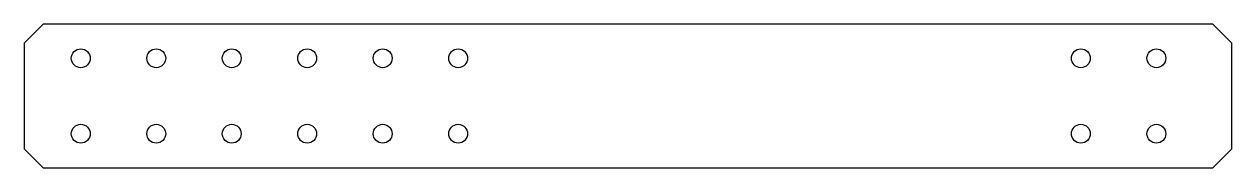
# Model space of a CAD drawing. Header units: millimetres. Extents: x -160 to 160, y -19 to 19.
import ezdxf

# ---------------------------------------------------------------- set-up
doc = ezdxf.new("R2010")
doc.units = ezdxf.units.MM

msp = doc.modelspace()

# ---------------------------------------------------------------- linework, layer by layer
at = {"color": 7, "linetype": 'Continuous', "lineweight": 25}
for p, q in [((-155, 19.05), (-160, 14.05)), ((155, 19.05), (-155, 19.05)), ((160, 14.05), (155, 19.05)), ((-160, 14.05), (-160, -14.05)), ((160, -14.05), (160, 14.05)), ((-160, -14.05), (-155, -19.05)), ((155, -19.05), (160, -14.05)), ((-155, -19.05), (155, -19.05))]:
    msp.add_line(p, q, dxfattribs=at)
for centre in [(-145, 10), (-125, 10), (-105, 10), (-85, 10), (-65, 10), (-45, 10), (120, 10), (140, 10), (-145, -10), (-125, -10), (-105, -10), (-85, -10), (-65, -10), (-45, -10), (120, -10), (140, -10)]:
    msp.add_circle(centre, 2.5, dxfattribs=at)

doc.saveas('drawing.dxf')
